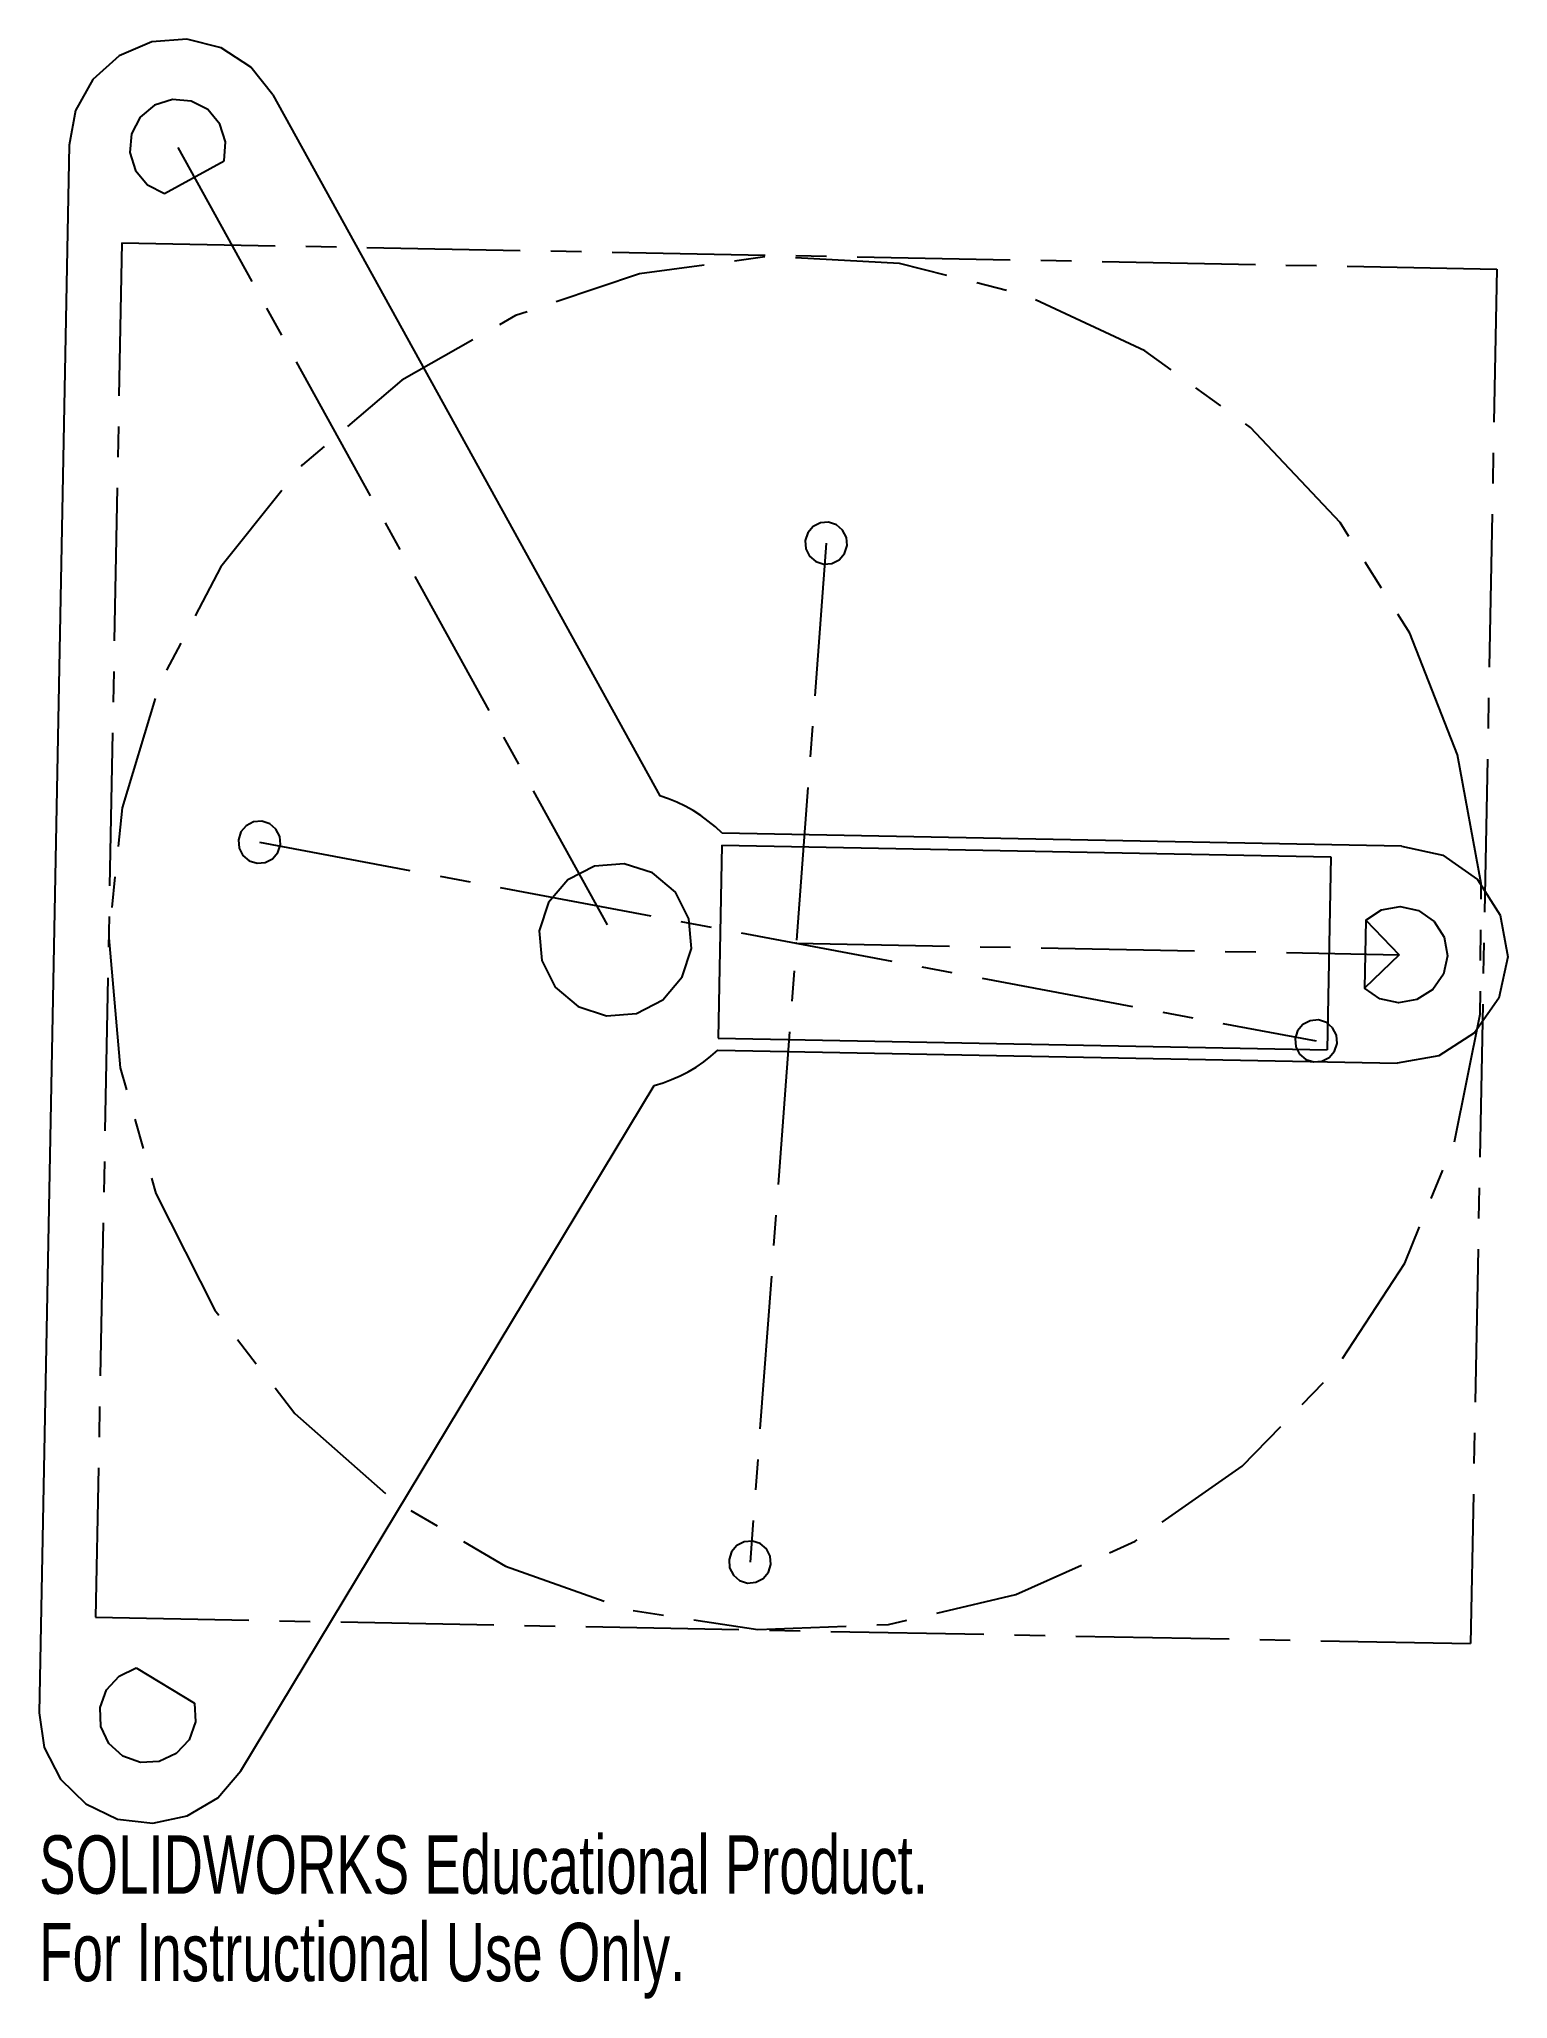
# Model space of a CAD drawing. Header units: millimetres. Extents: x -18 to 103, y -96 to 67.
import ezdxf

# ---------------------------------------------------------------- set-up
doc = ezdxf.new("R2010")
doc.units = ezdxf.units.MM
doc.header["$PDSIZE"] = -1
doc.linetypes.add('CENTERX2', pattern=[20.32, 12.7, -2.54, 2.54, -2.54])
doc.styles.add('SLDTEXTSTYLE0', font='TXT', dxfattribs={"width": 0.7})

msp = doc.modelspace()

# ---------------------------------------------------------------- linework, layer by layer
at = {"color": 7, "linetype": 'Continuous'}
for p, q in [((1.11, 61.97), (33.19, 3.86)), ((-15.77, 57.79), (-18.26, -72.18)), ((-7.88, 53.78), (-2.93, 56.51)), ((94.67, -0.33), (38.35, 0.75)), ((38.33, -0.25), (38.03, -16.25)), ((38.33, -0.25), (88.82, -1.22)), ((88.82, -1.22), (88.51, -17.22)), ((91.72, -6.45), (91.61, -12.1)), ((38.03, -16.25), (88.51, -17.22)), ((38.01, -17.25), (94.32, -18.33)), ((-1.55, -77), (32.73, -20.16)), ((-10.22, -68.47), (-5.38, -71.39))]:
    msp.add_line(p, q, dxfattribs=at)
at = {"color": 7, "linetype": 'CENTERX2'}
for p, q in [((-6.77, 57.62), (29.51, -8.08)), ((-11.4, 49.71), (-13.58, -64.27)), ((-11.4, 49.71), (102.58, 47.53)), ((102.58, 47.53), (100.4, -66.45)), ((46.98, 24.81), (40.67, -59.69)), ((0, 0), (87.6, -16.48)), ((91.72, -6.45), (94.49, -9.33)), ((44.5, -8.37), (94.49, -9.33)), ((94.49, -9.33), (91.61, -12.1)), ((-13.58, -64.27), (100.4, -66.45))]:
    msp.add_line(p, q, dxfattribs=at)
at = {"color": 7, "linetype": 'Continuous', "flags": 128}
for points in [[(1.11, 61.97), (-0.71, 64.27), (-3.17, 65.87), (-6.01, 66.59), (-8.93, 66.36), (-11.63, 65.2), (-13.81, 63.24), (-15.24, 60.68), (-15.77, 57.79)], [(-2.93, 56.51), (-2.8, 58.07), (-3.27, 59.55), (-4.28, 60.75), (-5.66, 61.46), (-7.22, 61.6), (-8.7, 61.12), (-9.9, 60.12), (-10.61, 58.73), (-10.75, 57.18), (-10.27, 55.69), (-9.27, 54.5), (-7.88, 53.78)], [(48.67, 25.28), (48.35, 25.89), (47.83, 26.33), (47.18, 26.54), (46.5, 26.49), (45.9, 26.18), (45.45, 25.66), (45.24, 25.01), (45.3, 24.33), (45.61, 23.72), (46.13, 23.28), (46.78, 23.07), (47.46, 23.12), (48.07, 23.43), (48.51, 23.95), (48.72, 24.6), (48.67, 25.28)], [(38.35, 0.75), (37.8, 1.27), (37.21, 1.76), (36.6, 2.21), (35.96, 2.62), (35.3, 2.99), (34.61, 3.32), (33.91, 3.61), (33.19, 3.86)], [(1.68, 0.48), (1.37, 1.09), (0.85, 1.53), (0.2, 1.74), (-0.48, 1.68), (-1.09, 1.37), (-1.53, 0.85), (-1.74, 0.2), (-1.68, -0.48), (-1.37, -1.09), (-0.85, -1.53), (-0.2, -1.74), (0.48, -1.68), (1.09, -1.37), (1.53, -0.85), (1.74, -0.2), (1.68, 0.48)], [(94.67, -0.33), (98.1, -1.08), (100.98, -3.09), (102.87, -6.04), (103.49, -9.5), (102.74, -12.93), (100.73, -15.81), (97.78, -17.71), (94.32, -18.33)], [(35.61, -6.34), (34.48, -4.14), (32.59, -2.54), (30.23, -1.78), (27.77, -1.98), (25.56, -3.11), (23.96, -5), (23.2, -7.36), (23.4, -9.82), (24.53, -12.03), (26.42, -13.63), (28.78, -14.39), (31.25, -14.19), (33.45, -13.06), (35.05, -11.17), (35.81, -8.81), (35.61, -6.34)], [(91.72, -6.45), (93.03, -5.6), (94.57, -5.33), (96.09, -5.66), (97.38, -6.56), (98.22, -7.87), (98.49, -9.41), (98.16, -10.93), (97.27, -12.21), (95.95, -13.05), (94.42, -13.33), (92.89, -12.99), (91.61, -12.1)], [(32.73, -20.16), (33.46, -19.94), (34.17, -19.68), (34.87, -19.37), (35.55, -19.03), (36.2, -18.64), (36.83, -18.21), (37.43, -17.75), (38.01, -17.25)], [(42.35, -59.21), (42.04, -58.6), (41.52, -58.16), (40.87, -57.95), (40.19, -58.01), (39.58, -58.32), (39.14, -58.84), (38.93, -59.49), (38.98, -60.17), (39.29, -60.78), (39.81, -61.22), (40.46, -61.43), (41.14, -61.37), (41.75, -61.06), (42.19, -60.54), (42.4, -59.89), (42.35, -59.21)], [(-5.38, -71.39), (-5.3, -72.95), (-5.83, -74.42), (-6.89, -75.57), (-8.3, -76.24), (-9.86, -76.31), (-11.33, -75.78), (-12.48, -74.73), (-13.14, -73.32), (-13.21, -71.76), (-12.68, -70.29), (-11.63, -69.14), (-10.22, -68.47)], [(-18.26, -72.18), (-17.84, -75.08), (-16.5, -77.7), (-14.4, -79.74), (-11.76, -81), (-8.84, -81.34), (-5.98, -80.73), (-3.46, -79.23), (-1.55, -77)]]:
    msp.add_lwpolyline(points, dxfattribs=at)
at = {"color": 7, "linetype": 'CENTERX2', "flags": 128}
for points in [[(99.32, 7.25), (95.37, 17.34), (89.59, 26.5), (82.17, 34.4), (73.4, 40.76), (63.58, 45.34), (53.07, 47.98), (42.25, 48.58), (31.51, 47.13), (21.24, 43.67), (11.81, 38.32), (3.57, 31.29), (-3.2, 22.83), (-8.24, 13.24), (-11.38, 2.86), (-12.5, -7.91), (-11.55, -18.71), (-8.58, -29.13), (-3.7, -38.8), (2.93, -47.37), (11.07, -54.54), (20.41, -60.03), (30.62, -63.66), (41.33, -65.28), (52.16, -64.86), (62.71, -62.38), (72.6, -57.96), (81.48, -51.75), (89.02, -43.97), (94.95, -34.9), (99.06, -24.87), (101.2, -14.25), (101.29, -3.41), (99.32, 7.25)], [(89.28, -16), (88.97, -15.39), (88.45, -14.95), (87.8, -14.74), (87.12, -14.8), (86.51, -15.11), (86.07, -15.63), (85.86, -16.28), (85.92, -16.96), (86.23, -17.57), (86.75, -18.01), (87.4, -18.22), (88.08, -18.16), (88.69, -17.85), (89.13, -17.33), (89.34, -16.68), (89.28, -16)]]:
    msp.add_lwpolyline(points, dxfattribs=at)
at = {"color": 7, "linetype": 'Continuous'}
msp.add_point((44.5, -8.37), dxfattribs=at)

# ---------------------------------------------------------------- texts
at = {"color": 7, "linetype": 'Continuous', "char_height": 4.8336, "attachment_point": 1, "style": 'SLDTEXTSTYLE0'}
for s, insert in [('SOLIDWORKS Educational Product.', (-18.26, -82.36)), ('For Instructional Use Only.', (-18.26, -89.61))]:
    msp.add_mtext(s, dxfattribs=dict(at, insert=insert))

doc.saveas('drawing.dxf')
